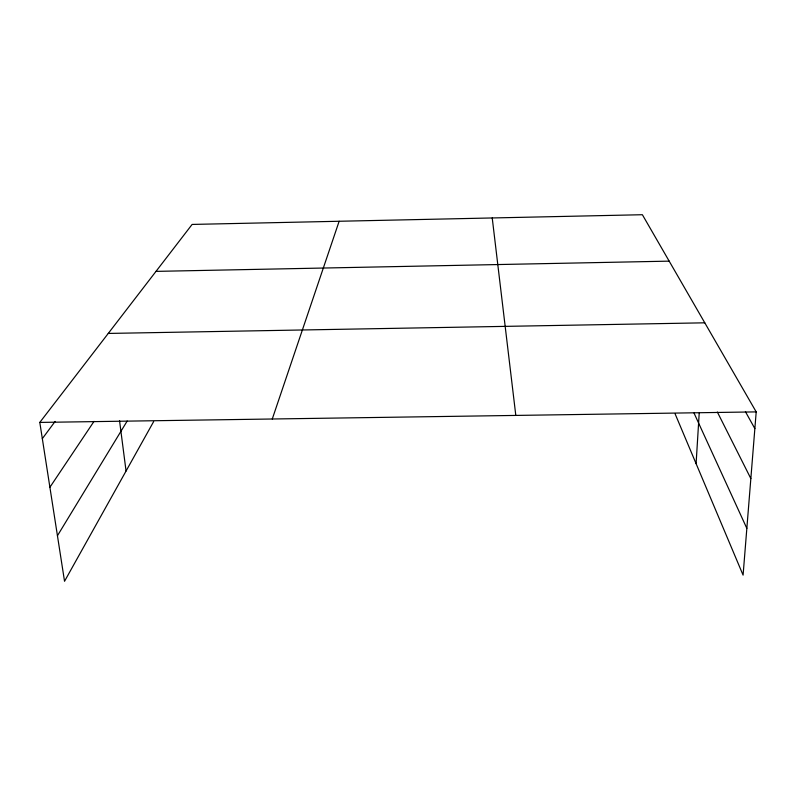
<?xml version="1.0" encoding="UTF-8"?>
<svg xmlns="http://www.w3.org/2000/svg" width="796" height="796" viewBox="0 0 796 796"><rect width="100%" height="100%" fill="white"/><g stroke="black" fill="none" stroke-linecap="round" stroke-linejoin="round"><path stroke-width="1.19" d="M696.092 463.65L699.206 413.214M153.658 421.572L64.536 581.279L39.8 422.417L192.115 224.432L642.382 214.721L756.2 411.89L743.086 575.12L675.137 413.92M272.272 419.004L339.146 221.258M57.441 535.728L127.191 421.024M49.899 487.261L94.018 421.373M42.327 438.656L55.103 421.452M156.006 271.376L669.177 261.138M108.266 333.434L704.778 322.818M39.8 422.417L756.2 411.89M745.434 411.681L754.857 428.596M717.355 412.03L750.847 478.575M694.042 413.104L746.837 528.365M119.519 420.527L126.057 471.033M492.226 217.955L515.808 415.422"/></g></svg>
